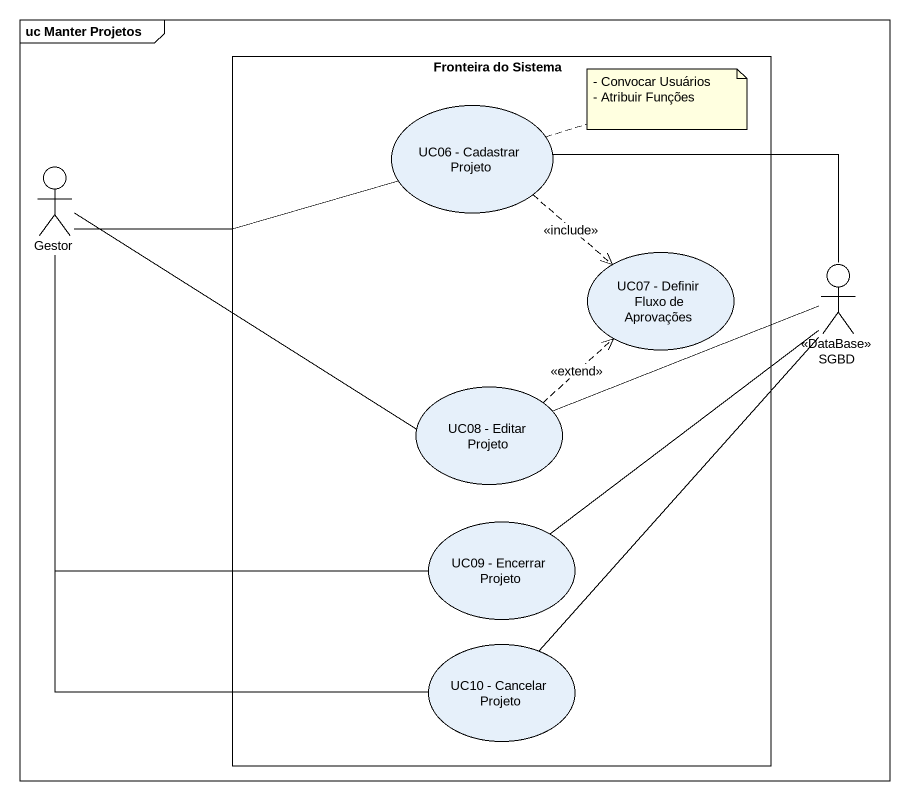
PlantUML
@startuml
mainframe uc Manter Projetos
rectangle "Fronteira do Sistema" as Fronteira_do_Sistema {
  usecase "UC06 - Cadastrar Projeto" as UC06_Cadastrar_Projeto
  usecase "UC07 - Definir Fluxo de Aprovações" as UC07_Definir_Fluxo_de
  usecase "UC08 - Editar Projeto" as UC08_Editar_Projeto
  usecase "UC09 - Encerrar Projeto" as UC09_Encerrar_Projeto
  usecase "UC10 - Cancelar Projeto" as UC10_Cancelar_Projeto
}
actor Gestor
actor SGBD <<DataBase>>
UC06_Cadastrar_Projeto ..> UC07_Definir_Fluxo_de : <<include>>
UC06_Cadastrar_Projeto -right- SGBD
Gestor -right- UC06_Cadastrar_Projeto
Gestor -right- UC08_Editar_Projeto
Gestor -- UC09_Encerrar_Projeto
Gestor -- UC10_Cancelar_Projeto
UC08_Editar_Projeto .up.> UC07_Definir_Fluxo_de : <<extend>>
UC08_Editar_Projeto -right- SGBD
UC09_Encerrar_Projeto -up- SGBD
UC10_Cancelar_Projeto -up- SGBD
note right of UC06_Cadastrar_Projeto
  - Convocar Usuários
  - Atribuir Funções
end note
@enduml
